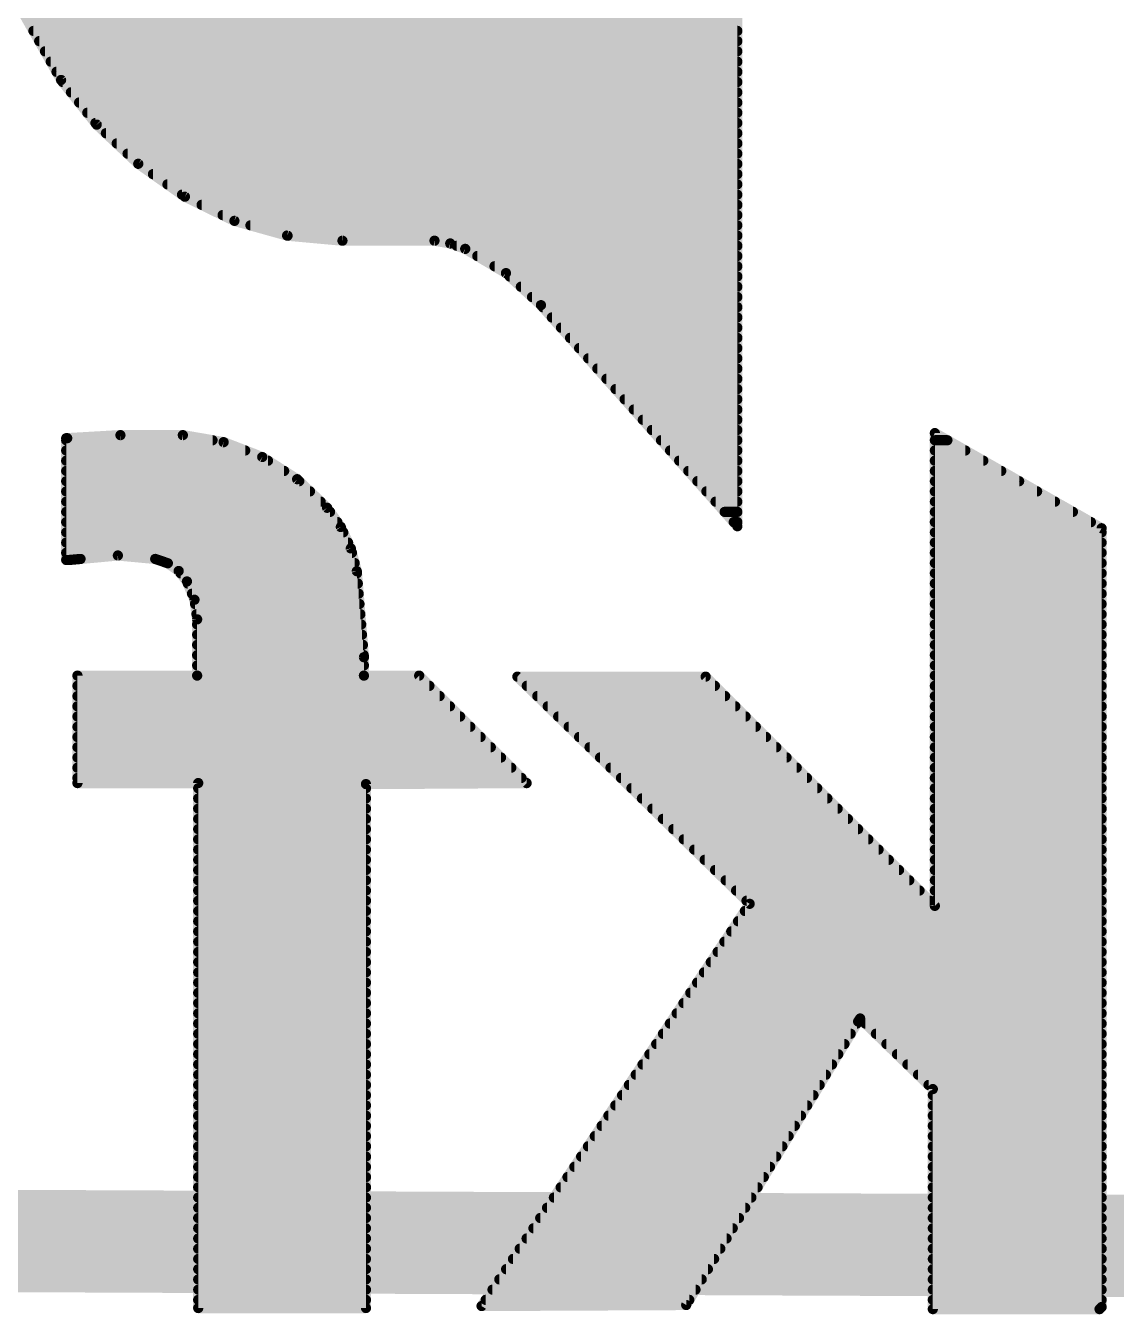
# Model space of a CAD drawing. Extents: x -28 to 79, y -23 to 28.
# Drawn here: x 13.12 to 15.827, y 10.582 to 13.78 of the extents above; entities that cross this region are included whole.
import ezdxf

# ---------------------------------------------------------------- set-up
doc = ezdxf.new("R2010")
doc.units = 0
doc.layers.add('1', color=12, linetype='CONTINUOUS')
doc.layers.add('22', color=53, linetype='CONTINUOUS')

msp = doc.modelspace()

# ---------------------------------------------------------------- linework, layer by layer
at = {"layer": '1', "const_width": 0.254}
msp.add_lwpolyline([(20.83, 10.73), (5.715, 10.795)], dxfattribs=at)
at = {"layer": '22', "const_width": 0.0254}
for points in [[(14.8869, 14.0538), (14.8869, 12.5374)], [(13.208, 13.6449), (13.1133, 13.813)], [(13.125, 13.7922), (14.8869, 13.7922)], [(13.1393, 13.7668), (14.8869, 13.7668)], [(13.1536, 13.7414), (14.8869, 13.7414)], [(13.168, 13.716), (14.8869, 13.716)], [(13.1823, 13.6906), (14.8869, 13.6906)], [(13.1966, 13.6652), (14.8869, 13.6652)], [(13.2964, 13.5342), (13.208, 13.6449)], [(13.2121, 13.6398), (14.8869, 13.6398)], [(13.2324, 13.6144), (14.8869, 13.6144)], [(13.2527, 13.589), (14.8869, 13.589)], [(13.273, 13.5636), (14.8869, 13.5636)], [(13.2933, 13.5382), (14.8869, 13.5382)], [(13.3996, 13.437), (13.2964, 13.5342)], [(13.3192, 13.5128), (14.8869, 13.5128)], [(13.3461, 13.4874), (14.8869, 13.4874)], [(13.3731, 13.462), (14.8869, 13.462)], [(13.5153, 13.3553), (13.3996, 13.437)], [(13.4002, 13.4366), (14.8869, 13.4366)], [(13.4361, 13.4112), (14.8869, 13.4112)], [(13.4721, 13.3858), (14.8869, 13.3858)], [(13.5081, 13.3604), (14.8869, 13.3604)], [(13.6383, 13.2953), (13.5153, 13.3553)], [(13.5569, 13.335), (14.8869, 13.335)], [(13.609, 13.3096), (14.8869, 13.3096)], [(13.7702, 13.2585), (13.6383, 13.2953)], [(13.6781, 13.2842), (14.8869, 13.2842)], [(13.7691, 13.2588), (14.8869, 13.2588)], [(13.9065, 13.2461), (13.7702, 13.2585)], [(14.1351, 13.2461), (13.9065, 13.2461)], [(14.1741, 13.2393), (14.1351, 13.2461)], [(14.2113, 13.2258), (14.1741, 13.2393)], [(14.1903, 13.2334), (14.8869, 13.2334)], [(14.3125, 13.1656), (14.2113, 13.2258)], [(14.2412, 13.208), (14.8869, 13.208)], [(14.284, 13.1826), (14.8869, 13.1826)], [(14.3993, 13.0861), (14.3125, 13.1656)], [(14.3217, 13.1572), (14.8869, 13.1572)], [(14.3494, 13.1318), (14.8869, 13.1318)], [(14.3771, 13.1064), (14.8869, 13.1064)], [(14.8869, 12.5374), (14.3993, 13.0861)], [(14.4038, 13.081), (14.8869, 13.081)], [(14.4264, 13.0556), (14.8869, 13.0556)], [(14.449, 13.0302), (14.8869, 13.0302)], [(14.4716, 13.0048), (14.8869, 13.0048)], [(14.4941, 12.9794), (14.8869, 12.9794)], [(14.5167, 12.954), (14.8869, 12.954)], [(14.5393, 12.9286), (14.8869, 12.9286)], [(14.5618, 12.9032), (14.8869, 12.9032)], [(14.5844, 12.8778), (14.8869, 12.8778)], [(14.607, 12.8524), (14.8869, 12.8524)], [(14.6296, 12.827), (14.8869, 12.827)], [(14.6521, 12.8016), (14.8869, 12.8016)], [(13.2232, 12.7559), (13.2207, 12.7559)], [(13.2207, 12.7559), (13.2207, 12.4536)], [(13.2207, 12.7508), (13.584, 12.7508)], [(13.3553, 12.7635), (13.2232, 12.7559)], [(13.5103, 12.7635), (13.3553, 12.7635)], [(13.6115, 12.7461), (13.5103, 12.7635)], [(14.6747, 12.7762), (14.8869, 12.7762)], [(14.6973, 12.7508), (14.8869, 12.7508)], [(15.7912, 12.5324), (15.3772, 12.7686)], [(15.3772, 12.7686), (15.3772, 11.5951)], [(15.3772, 12.7508), (15.4084, 12.7508)], [(13.2207, 12.7254), (13.6651, 12.7254)], [(13.7074, 12.7091), (13.6115, 12.7461)], [(14.7198, 12.7254), (14.8869, 12.7254)], [(15.3772, 12.7254), (15.4529, 12.7254)], [(13.2207, 12.7), (13.7218, 12.7)], [(13.7941, 12.6541), (13.7074, 12.7091)], [(14.7424, 12.7), (14.8869, 12.7)], [(15.3772, 12.7), (15.4974, 12.7)], [(13.2207, 12.6746), (13.7618, 12.6746)], [(13.8684, 12.5832), (13.7941, 12.6541)], [(14.765, 12.6746), (14.8869, 12.6746)], [(15.3772, 12.6746), (15.542, 12.6746)], [(13.2207, 12.6492), (13.7993, 12.6492)], [(13.2207, 12.6238), (13.8259, 12.6238)], [(14.7876, 12.6492), (14.8869, 12.6492)], [(14.8101, 12.6238), (14.8869, 12.6238)], [(15.3772, 12.6492), (15.5865, 12.6492)], [(15.3772, 12.6238), (15.631, 12.6238)], [(13.2207, 12.5984), (13.8525, 12.5984)], [(14.8327, 12.5984), (14.8869, 12.5984)], [(15.3772, 12.5984), (15.6755, 12.5984)], [(13.2207, 12.573), (13.8757, 12.573)], [(13.9024, 12.5355), (13.8684, 12.5832)], [(14.8553, 12.573), (14.8869, 12.573)], [(15.3772, 12.573), (15.72, 12.573)], [(13.2207, 12.5476), (13.8938, 12.5476)], [(13.9273, 12.4824), (13.9024, 12.5355)], [(14.8778, 12.5476), (14.8869, 12.5476)], [(15.3772, 12.5476), (15.7646, 12.5476)], [(15.7912, 10.5994), (15.7912, 12.5324)], [(13.2207, 12.5222), (13.9086, 12.5222)], [(13.2207, 12.4968), (13.9205, 12.4968)], [(15.3772, 12.5222), (15.7912, 12.5222)], [(15.3772, 12.4968), (15.7912, 12.4968)], [(13.2207, 12.4714), (13.9301, 12.4714)], [(13.2563, 12.4562), (13.349, 12.4648)], [(13.349, 12.4648), (13.4417, 12.4562)], [(13.9421, 12.4257), (13.9273, 12.4824)], [(15.3772, 12.4714), (15.7912, 12.4714)], [(13.2207, 12.4536), (13.2283, 12.4536)], [(13.2283, 12.4536), (13.2563, 12.4562)], [(13.4417, 12.4562), (13.473, 12.4455)], [(13.4715, 12.446), (13.9368, 12.446)], [(13.473, 12.4455), (13.5, 12.4263)], [(15.3772, 12.446), (15.7912, 12.446)], [(13.5, 12.4263), (13.5204, 12.4003)], [(13.5045, 12.4206), (13.9425, 12.4206)], [(13.5204, 12.4003), (13.5392, 12.3549)], [(13.9598, 12.2123), (13.9421, 12.4257)], [(15.3772, 12.4206), (15.7912, 12.4206)], [(13.5225, 12.3952), (13.9446, 12.3952)], [(13.533, 12.3698), (13.9467, 12.3698)], [(15.3772, 12.3952), (15.7912, 12.3952)], [(15.3772, 12.3698), (15.7912, 12.3698)], [(13.5392, 12.3549), (13.5458, 12.3063)], [(13.5406, 12.3444), (13.9488, 12.3444)], [(15.3772, 12.3444), (15.7912, 12.3444)], [(13.5441, 12.319), (13.951, 12.319)], [(13.5458, 12.3063), (13.5458, 12.1666)], [(15.3772, 12.319), (15.7912, 12.319)], [(13.5458, 12.2936), (13.9531, 12.2936)], [(13.5458, 12.2682), (13.9552, 12.2682)], [(15.3772, 12.2936), (15.7912, 12.2936)], [(15.3772, 12.2682), (15.7912, 12.2682)], [(13.5458, 12.2428), (13.9573, 12.2428)], [(15.3772, 12.2428), (15.7912, 12.2428)], [(13.5458, 12.2174), (13.9594, 12.2174)], [(13.9598, 12.1666), (13.9598, 12.2123)], [(15.3772, 12.2174), (15.7912, 12.2174)], [(13.5458, 12.192), (13.9598, 12.192)], [(15.3772, 12.192), (15.7912, 12.192)], [(13.5458, 12.1666), (13.2486, 12.1666)], [(13.2486, 12.1666), (13.2486, 11.8999)], [(13.2486, 12.1412), (14.1224, 12.1412)], [(13.5458, 12.1666), (13.9598, 12.1666)], [(14.097, 12.1666), (13.9598, 12.1666)], [(14.3637, 11.8999), (14.097, 12.1666)], [(14.8082, 12.1641), (14.3408, 12.1641)], [(14.3408, 12.1641), (14.9174, 11.6002)], [(14.3642, 12.1412), (14.8311, 12.1412)], [(15.3772, 11.5951), (14.8082, 12.1641)], [(15.3772, 12.1666), (15.7912, 12.1666)], [(15.3772, 12.1412), (15.7912, 12.1412)], [(13.2486, 12.1158), (14.1478, 12.1158)], [(14.3902, 12.1158), (14.8565, 12.1158)], [(15.3772, 12.1158), (15.7912, 12.1158)], [(13.2486, 12.0904), (14.1732, 12.0904)], [(14.4162, 12.0904), (14.8819, 12.0904)], [(15.3772, 12.0904), (15.7912, 12.0904)], [(13.2486, 12.065), (14.1986, 12.065)], [(14.4421, 12.065), (14.9073, 12.065)], [(15.3772, 12.065), (15.7912, 12.065)], [(13.2486, 12.0396), (14.224, 12.0396)], [(13.2486, 12.0142), (14.2494, 12.0142)], [(14.4681, 12.0396), (14.9327, 12.0396)], [(14.4941, 12.0142), (14.9581, 12.0142)], [(15.3772, 12.0396), (15.7912, 12.0396)], [(15.3772, 12.0142), (15.7912, 12.0142)], [(13.2486, 11.9888), (14.2748, 11.9888)], [(14.52, 11.9888), (14.9835, 11.9888)], [(15.3772, 11.9888), (15.7912, 11.9888)], [(13.2486, 11.9634), (14.3002, 11.9634)], [(14.546, 11.9634), (15.0089, 11.9634)], [(15.3772, 11.9634), (15.7912, 11.9634)], [(13.2486, 11.938), (14.3256, 11.938)], [(14.572, 11.938), (15.0343, 11.938)], [(15.3772, 11.938), (15.7912, 11.938)], [(13.2486, 11.9126), (14.351, 11.9126)], [(13.2486, 11.8999), (13.5484, 11.8999)], [(13.5484, 11.8999), (13.5484, 10.5969)], [(13.5484, 11.8872), (13.9649, 11.8872)], [(13.9649, 11.8974), (14.3637, 11.8999)], [(13.9649, 10.5969), (13.9649, 11.8974)], [(14.598, 11.9126), (15.0597, 11.9126)], [(14.6239, 11.8872), (15.0851, 11.8872)], [(15.3772, 11.9126), (15.7912, 11.9126)], [(15.3772, 11.8872), (15.7912, 11.8872)], [(13.5484, 11.8618), (13.9649, 11.8618)], [(14.6499, 11.8618), (15.1105, 11.8618)], [(15.3772, 11.8618), (15.7912, 11.8618)], [(13.5484, 11.8364), (13.9649, 11.8364)], [(14.6759, 11.8364), (15.1359, 11.8364)], [(15.3772, 11.8364), (15.7912, 11.8364)], [(13.5484, 11.811), (13.9649, 11.811)], [(14.7019, 11.811), (15.1613, 11.811)], [(15.3772, 11.811), (15.7912, 11.811)], [(13.5484, 11.7856), (13.9649, 11.7856)], [(13.5484, 11.7602), (13.9649, 11.7602)], [(14.7278, 11.7856), (15.1867, 11.7856)], [(14.7538, 11.7602), (15.2121, 11.7602)], [(15.3772, 11.7856), (15.7912, 11.7856)], [(15.3772, 11.7602), (15.7912, 11.7602)], [(13.5484, 11.7348), (13.9649, 11.7348)], [(14.7798, 11.7348), (15.2375, 11.7348)], [(15.3772, 11.7348), (15.7912, 11.7348)], [(13.5484, 11.7094), (13.9649, 11.7094)], [(14.8057, 11.7094), (15.2629, 11.7094)], [(15.3772, 11.7094), (15.7912, 11.7094)], [(13.5484, 11.684), (13.9649, 11.684)], [(14.8317, 11.684), (15.2883, 11.684)], [(15.3772, 11.684), (15.7912, 11.684)], [(13.5484, 11.6586), (13.9649, 11.6586)], [(13.5484, 11.6332), (13.9649, 11.6332)], [(14.8577, 11.6586), (15.3137, 11.6586)], [(14.8837, 11.6332), (15.3391, 11.6332)], [(15.3772, 11.6586), (15.7912, 11.6586)], [(15.3772, 11.6332), (15.7912, 11.6332)], [(13.5484, 11.6078), (13.9649, 11.6078)], [(14.9174, 11.6002), (14.2519, 10.602)], [(14.9096, 11.6078), (15.3645, 11.6078)], [(15.3772, 11.6078), (15.7912, 11.6078)], [(13.5484, 11.5824), (13.9649, 11.5824)], [(14.9055, 11.5824), (15.7912, 11.5824)], [(13.5484, 11.557), (13.9649, 11.557)], [(14.8886, 11.557), (15.7912, 11.557)], [(13.5484, 11.5316), (13.9649, 11.5316)], [(13.5484, 11.5062), (13.9649, 11.5062)], [(14.8547, 11.5062), (15.7912, 11.5062)], [(14.8717, 11.5316), (15.7912, 11.5316)], [(13.5484, 11.4808), (13.9649, 11.4808)], [(14.8378, 11.4808), (15.7912, 11.4808)], [(13.5484, 11.4554), (13.9649, 11.4554)], [(14.8209, 11.4554), (15.7912, 11.4554)], [(13.5484, 11.43), (13.9649, 11.43)], [(13.5484, 11.4046), (13.9649, 11.4046)], [(14.787, 11.4046), (15.7912, 11.4046)], [(14.8039, 11.43), (15.7912, 11.43)], [(13.5484, 11.3792), (13.9649, 11.3792)], [(14.7701, 11.3792), (15.7912, 11.3792)], [(13.5484, 11.3538), (13.9649, 11.3538)], [(14.7531, 11.3538), (15.7912, 11.3538)], [(13.5484, 11.3284), (13.9649, 11.3284)], [(14.7362, 11.3284), (15.7912, 11.3284)], [(14.7599, 10.6045), (15.1867, 11.3081)], [(15.1867, 11.3081), (15.1917, 11.3157)], [(15.1917, 11.3157), (15.3721, 11.1404)], [(13.5484, 11.303), (13.9649, 11.303)], [(13.5484, 11.2776), (13.9649, 11.2776)], [(14.7023, 11.2776), (15.1682, 11.2776)], [(14.7193, 11.303), (15.1836, 11.303)], [(15.2048, 11.303), (15.7912, 11.303)], [(15.2309, 11.2776), (15.7912, 11.2776)], [(13.5484, 11.2522), (13.9649, 11.2522)], [(14.6854, 11.2522), (15.1528, 11.2522)], [(15.257, 11.2522), (15.7912, 11.2522)], [(13.5484, 11.2268), (13.9649, 11.2268)], [(14.6685, 11.2268), (15.1374, 11.2268)], [(15.2832, 11.2268), (15.7912, 11.2268)], [(13.5484, 11.2014), (13.9649, 11.2014)], [(14.6515, 11.2014), (15.122, 11.2014)], [(15.3093, 11.2014), (15.7912, 11.2014)], [(13.5484, 11.176), (13.9649, 11.176)], [(13.5484, 11.1506), (13.9649, 11.1506)], [(14.6177, 11.1506), (15.0912, 11.1506)], [(14.6346, 11.176), (15.1066, 11.176)], [(15.3355, 11.176), (15.7912, 11.176)], [(15.3616, 11.1506), (15.7912, 11.1506)], [(13.5484, 11.1252), (13.9649, 11.1252)], [(14.6007, 11.1252), (15.0758, 11.1252)], [(15.3721, 11.1404), (15.3721, 10.5943)], [(15.3721, 11.1252), (15.7912, 11.1252)], [(13.5484, 11.0998), (13.9649, 11.0998)], [(14.5838, 11.0998), (15.0603, 11.0998)], [(15.3721, 11.0998), (15.7912, 11.0998)], [(13.5484, 11.0744), (13.9649, 11.0744)], [(14.5669, 11.0744), (15.0449, 11.0744)], [(15.3721, 11.0744), (15.7912, 11.0744)], [(13.5484, 11.049), (13.9649, 11.049)], [(13.5484, 11.0236), (13.9649, 11.0236)], [(14.533, 11.0236), (15.0141, 11.0236)], [(14.5499, 11.049), (15.0295, 11.049)], [(15.3721, 11.049), (15.7912, 11.049)], [(15.3721, 11.0236), (15.7912, 11.0236)], [(13.5484, 10.9982), (13.9649, 10.9982)], [(14.516, 10.9982), (14.9987, 10.9982)], [(15.3721, 10.9982), (15.7912, 10.9982)], [(13.5484, 10.9728), (13.9649, 10.9728)], [(14.4991, 10.9728), (14.9833, 10.9728)], [(15.3721, 10.9728), (15.7912, 10.9728)], [(13.5484, 10.9474), (13.9649, 10.9474)], [(14.4822, 10.9474), (14.9679, 10.9474)], [(15.3721, 10.9474), (15.7912, 10.9474)], [(13.5484, 10.922), (13.9649, 10.922)], [(13.5484, 10.8966), (13.9649, 10.8966)], [(14.4483, 10.8966), (14.9371, 10.8966)], [(14.4652, 10.922), (14.9525, 10.922)], [(15.3721, 10.922), (15.7912, 10.922)], [(15.3721, 10.8966), (15.7912, 10.8966)], [(13.5484, 10.8712), (13.9649, 10.8712)], [(14.4314, 10.8712), (14.9217, 10.8712)], [(15.3721, 10.8712), (15.7912, 10.8712)], [(13.5484, 10.8458), (13.9649, 10.8458)], [(14.4144, 10.8458), (14.9063, 10.8458)], [(15.3721, 10.8458), (15.7912, 10.8458)], [(13.5484, 10.8204), (13.9649, 10.8204)], [(14.3975, 10.8204), (14.8909, 10.8204)], [(15.3721, 10.8204), (15.7912, 10.8204)], [(13.5484, 10.795), (13.9649, 10.795)], [(13.5484, 10.7696), (13.9649, 10.7696)], [(14.3636, 10.7696), (14.86, 10.7696)], [(14.3806, 10.795), (14.8755, 10.795)], [(15.3721, 10.795), (15.7912, 10.795)], [(15.3721, 10.7696), (15.7912, 10.7696)], [(13.5484, 10.7442), (13.9649, 10.7442)], [(14.3467, 10.7442), (14.8446, 10.7442)], [(15.3721, 10.7442), (15.7912, 10.7442)], [(13.5484, 10.7188), (13.9649, 10.7188)], [(14.3298, 10.7188), (14.8292, 10.7188)], [(15.3721, 10.7188), (15.7912, 10.7188)], [(13.5484, 10.6934), (13.9649, 10.6934)], [(14.3128, 10.6934), (14.8138, 10.6934)], [(15.3721, 10.6934), (15.7912, 10.6934)], [(13.5484, 10.668), (13.9649, 10.668)], [(13.5484, 10.6426), (13.9649, 10.6426)], [(14.279, 10.6426), (14.783, 10.6426)], [(14.2959, 10.668), (14.7984, 10.668)], [(15.3721, 10.668), (15.7912, 10.668)], [(15.3721, 10.6426), (15.7912, 10.6426)], [(13.5484, 10.6172), (13.9649, 10.6172)], [(14.2519, 10.602), (14.7599, 10.6045)], [(14.262, 10.6172), (14.7676, 10.6172)], [(15.3721, 10.6172), (15.7912, 10.6172)], [(13.5484, 10.5969), (13.9649, 10.5969)], [(15.3721, 10.5943), (15.7861, 10.5943)], [(15.7861, 10.5943), (15.7912, 10.5994)]]:
    msp.add_lwpolyline(points, dxfattribs=at)
at = {"layer": '22', "const_width": 0.0127}
for points in [[(13.1393, 13.7731, 1), (13.1393, 13.7605)], [(13.1536, 13.7477, 1), (13.1536, 13.7351)], [(14.8869, 13.7605, 1), (14.8869, 13.7731)], [(14.8869, 13.7351, 1), (14.8869, 13.7477)], [(13.168, 13.7224, 1), (13.168, 13.7097)], [(14.8869, 13.7097, 1), (14.8869, 13.7224)], [(13.1823, 13.6969, 1), (13.1823, 13.6843)], [(14.8869, 13.6843, 1), (14.8869, 13.6969)], [(13.1966, 13.6715, 1), (13.1966, 13.6589)], [(13.213, 13.6489, 1), (13.203, 13.6409)], [(14.8869, 13.6589, 1), (14.8869, 13.6715)], [(13.2025, 13.6418, 1), (13.2135, 13.648)], [(13.2121, 13.6462, 1), (13.2121, 13.6335)], [(13.2324, 13.6207, 1), (13.2324, 13.6081)], [(14.8869, 13.6335, 1), (14.8869, 13.6462)], [(14.8869, 13.6081, 1), (14.8869, 13.6207)], [(13.2527, 13.5953, 1), (13.2527, 13.5827)], [(14.8869, 13.5827, 1), (14.8869, 13.5953)], [(13.273, 13.57, 1), (13.273, 13.5573)], [(14.8869, 13.5573, 1), (14.8869, 13.57)], [(13.2933, 13.5445, 1), (13.2933, 13.5319)], [(13.3008, 13.5388, 1), (13.2921, 13.5296)], [(13.2915, 13.5302, 1), (13.3014, 13.5382)], [(14.8869, 13.5319, 1), (14.8869, 13.5445)], [(13.3192, 13.5191, 1), (13.3192, 13.5065)], [(13.3461, 13.4938, 1), (13.3461, 13.4811)], [(14.8869, 13.5065, 1), (14.8869, 13.5191)], [(14.8869, 13.4811, 1), (14.8869, 13.4938)], [(13.3731, 13.4684, 1), (13.3731, 13.4557)], [(14.8869, 13.4557, 1), (14.8869, 13.4684)], [(13.4032, 13.4422, 1), (13.3959, 13.4318)], [(13.4002, 13.4429, 1), (13.4002, 13.4303)], [(13.3952, 13.4324, 1), (13.4039, 13.4417)], [(14.8869, 13.4303, 1), (14.8869, 13.4429)], [(13.4361, 13.4176, 1), (13.4361, 13.4049)], [(14.8869, 13.4049, 1), (14.8869, 13.4176)], [(13.4721, 13.3922, 1), (13.4721, 13.3795)], [(13.5081, 13.3667, 1), (13.5081, 13.3541)], [(13.5181, 13.361, 1), (13.5125, 13.3496)], [(14.8869, 13.3795, 1), (14.8869, 13.3922)], [(14.8869, 13.3541, 1), (14.8869, 13.3667)], [(13.5116, 13.3501, 1), (13.519, 13.3605)], [(13.5569, 13.3414, 1), (13.5569, 13.3287)], [(14.8869, 13.3287, 1), (14.8869, 13.3414)], [(13.609, 13.316, 1), (13.609, 13.3033)], [(13.64, 13.3014, 1), (13.6366, 13.2892)], [(13.6356, 13.2896, 1), (13.6411, 13.301)], [(14.8869, 13.3033, 1), (14.8869, 13.316)], [(13.6781, 13.2905, 1), (13.6781, 13.2779)], [(13.7691, 13.2652, 1), (13.7691, 13.2525)], [(14.8869, 13.2779, 1), (14.8869, 13.2905)], [(14.8869, 13.2525, 1), (14.8869, 13.2652)], [(13.7708, 13.2648, 1), (13.7696, 13.2522)], [(13.7685, 13.2524, 1), (13.7719, 13.2646)], [(13.9065, 13.2524, 1), (13.9065, 13.2398)], [(13.9059, 13.2398, 1), (13.9071, 13.2524)], [(14.1362, 13.2524, 1), (14.134, 13.2398)], [(14.1351, 13.2398, 1), (14.1351, 13.2524)], [(14.1762, 13.2452, 1), (14.1719, 13.2333)], [(14.173, 13.233, 1), (14.1752, 13.2455)], [(14.1903, 13.2398, 1), (14.1903, 13.2271)], [(14.8869, 13.2271, 1), (14.8869, 13.2398)], [(14.2145, 13.2313, 1), (14.2081, 13.2203)], [(14.2091, 13.2198, 1), (14.2135, 13.2318)], [(14.2412, 13.2143, 1), (14.2412, 13.2017)], [(14.8869, 13.2017, 1), (14.8869, 13.2143)], [(14.284, 13.189, 1), (14.284, 13.1763)], [(14.3168, 13.1703, 1), (14.3082, 13.1609)], [(14.3092, 13.1602, 1), (14.3157, 13.1711)], [(14.8869, 13.1763, 1), (14.8869, 13.189)], [(14.3217, 13.1636, 1), (14.3217, 13.1509)], [(14.3494, 13.1381, 1), (14.3494, 13.1255)], [(14.8869, 13.1509, 1), (14.8869, 13.1636)], [(14.8869, 13.1255, 1), (14.8869, 13.1381)], [(14.3771, 13.1128, 1), (14.3771, 13.1001)], [(14.8869, 13.1001, 1), (14.8869, 13.1128)], [(14.404, 13.0903, 1), (14.3946, 13.0819)], [(14.395, 13.0814, 1), (14.4036, 13.0908)], [(14.4038, 13.0874, 1), (14.4038, 13.0747)], [(14.8869, 13.0747, 1), (14.8869, 13.0874)], [(14.4264, 13.0619, 1), (14.4264, 13.0493)], [(14.8869, 13.0493, 1), (14.8869, 13.0619)], [(14.449, 13.0366, 1), (14.449, 13.0239)], [(14.4716, 13.0112, 1), (14.4716, 12.9985)], [(14.8869, 13.0239, 1), (14.8869, 13.0366)], [(14.8869, 12.9985, 1), (14.8869, 13.0112)], [(14.4941, 12.9857, 1), (14.4941, 12.9731)], [(14.8869, 12.9731, 1), (14.8869, 12.9857)], [(14.5167, 12.9604, 1), (14.5167, 12.9477)], [(14.8869, 12.9477, 1), (14.8869, 12.9604)], [(14.5393, 12.935, 1), (14.5393, 12.9223)], [(14.8869, 12.9223, 1), (14.8869, 12.935)], [(14.5618, 12.9095, 1), (14.5618, 12.8969)], [(14.5844, 12.8841, 1), (14.5844, 12.8715)], [(14.8869, 12.8969, 1), (14.8869, 12.9095)], [(14.8869, 12.8715, 1), (14.8869, 12.8841)], [(14.607, 12.8588, 1), (14.607, 12.8461)], [(14.8869, 12.8461, 1), (14.8869, 12.8588)], [(14.6296, 12.8333, 1), (14.6296, 12.8207)], [(14.8869, 12.8207, 1), (14.8869, 12.8333)], [(14.6521, 12.8079, 1), (14.6521, 12.7953)], [(14.8869, 12.7953, 1), (14.8869, 12.8079)], [(13.2271, 12.7559, 1), (13.2144, 12.7559)], [(13.2207, 12.7622, 1), (13.2207, 12.7496)], [(13.2207, 12.7571, 1), (13.2207, 12.7445)], [(13.2228, 12.7622, 1), (13.2236, 12.7496)], [(13.2232, 12.7496, 1), (13.2232, 12.7622)], [(13.3553, 12.7698, 1), (13.3553, 12.7572)], [(13.3557, 12.7572, 1), (13.3549, 12.7698)], [(13.5114, 12.7698, 1), (13.5092, 12.7572)], [(13.5103, 12.7572, 1), (13.5103, 12.7698)], [(13.584, 12.7445, 1), (13.584, 12.7571)], [(14.6747, 12.7826, 1), (14.6747, 12.7699)], [(14.6973, 12.7571, 1), (14.6973, 12.7445)], [(14.8869, 12.7699, 1), (14.8869, 12.7826)], [(14.8869, 12.7445, 1), (14.8869, 12.7571)], [(15.3803, 12.7741, 1), (15.3741, 12.7631)], [(15.3835, 12.7686, 1), (15.3709, 12.7686)], [(15.3772, 12.7571, 1), (15.3772, 12.7445)], [(15.4084, 12.7445, 1), (15.4084, 12.7571)], [(13.2207, 12.7317, 1), (13.2207, 12.7191)], [(13.6138, 12.752, 1), (13.6092, 12.7401)], [(13.6104, 12.7398, 1), (13.6126, 12.7523)], [(13.6651, 12.7191, 1), (13.6651, 12.7317)], [(14.7198, 12.7317, 1), (14.7198, 12.7191)], [(14.8869, 12.7191, 1), (14.8869, 12.7317)], [(15.3772, 12.7317, 1), (15.3772, 12.7191)], [(15.4529, 12.7191, 1), (15.4529, 12.7317)], [(13.2207, 12.7064, 1), (13.2207, 12.6937)], [(13.7108, 12.7145, 1), (13.704, 12.7038)], [(13.7051, 12.7032, 1), (13.7096, 12.7151)], [(13.7218, 12.6937, 1), (13.7218, 12.7064)], [(14.7424, 12.7064, 1), (14.7424, 12.6937)], [(14.8869, 12.6937, 1), (14.8869, 12.7064)], [(15.3772, 12.7064, 1), (15.3772, 12.6937)], [(15.4974, 12.6937, 1), (15.4974, 12.7064)], [(13.2207, 12.6809, 1), (13.2207, 12.6683)], [(13.7618, 12.6683, 1), (13.7618, 12.6809)], [(13.7985, 12.6587, 1), (13.7897, 12.6495)], [(13.7907, 12.6488, 1), (13.7975, 12.6595)], [(14.765, 12.6809, 1), (14.765, 12.6683)], [(14.8869, 12.6683, 1), (14.8869, 12.6809)], [(15.3772, 12.6809, 1), (15.3772, 12.6683)], [(15.542, 12.6683, 1), (15.542, 12.6809)], [(13.2207, 12.6302, 1), (13.2207, 12.6175)], [(13.2207, 12.6555, 1), (13.2207, 12.6429)], [(13.7993, 12.6429, 1), (13.7993, 12.6555)], [(13.8259, 12.6175, 1), (13.8259, 12.6302)], [(14.7876, 12.6555, 1), (14.7876, 12.6429)], [(14.8101, 12.6302, 1), (14.8101, 12.6175)], [(14.8869, 12.6429, 1), (14.8869, 12.6555)], [(14.8869, 12.6175, 1), (14.8869, 12.6302)], [(15.3772, 12.6555, 1), (15.3772, 12.6429)], [(15.3772, 12.6302, 1), (15.3772, 12.6175)], [(15.5865, 12.6429, 1), (15.5865, 12.6555)], [(15.631, 12.6175, 1), (15.631, 12.6302)], [(13.2207, 12.6047, 1), (13.2207, 12.5921)], [(13.8525, 12.5921, 1), (13.8525, 12.6047)], [(14.8327, 12.6047, 1), (14.8327, 12.5921)], [(14.8869, 12.5921, 1), (14.8869, 12.6047)], [(15.3772, 12.6047, 1), (15.3772, 12.5921)], [(15.6755, 12.5921, 1), (15.6755, 12.6047)], [(13.2207, 12.5793, 1), (13.2207, 12.5667)], [(13.8736, 12.5869, 1), (13.8632, 12.5795)], [(13.864, 12.5786, 1), (13.8728, 12.5878)], [(13.8757, 12.5667, 1), (13.8757, 12.5793)], [(14.8553, 12.5793, 1), (14.8553, 12.5667)], [(14.8869, 12.5667, 1), (14.8869, 12.5793)], [(15.3772, 12.5793, 1), (15.3772, 12.5667)], [(15.72, 12.5667, 1), (15.72, 12.5793)], [(13.2207, 12.554, 1), (13.2207, 12.5413)], [(13.8938, 12.5413, 1), (13.8938, 12.554)], [(13.9082, 12.5382, 1), (13.8967, 12.5328)], [(13.8972, 12.5318, 1), (13.9076, 12.5392)], [(14.8778, 12.554, 1), (14.8778, 12.5413)], [(14.8806, 12.5374, 1), (14.8933, 12.5374)], [(14.8822, 12.5332, 1), (14.8916, 12.5416)], [(14.8869, 12.5413, 1), (14.8869, 12.554)], [(15.3772, 12.554, 1), (15.3772, 12.5413)], [(15.7646, 12.5413, 1), (15.7646, 12.554)], [(15.7975, 12.5324, 1), (15.7849, 12.5324)], [(15.7881, 12.5269, 1), (15.7943, 12.5379)], [(13.2207, 12.5285, 1), (13.2207, 12.5159)], [(13.2207, 12.5031, 1), (13.2207, 12.4905)], [(13.9086, 12.5159, 1), (13.9086, 12.5285)], [(13.9205, 12.4905, 1), (13.9205, 12.5031)], [(15.3772, 12.5285, 1), (15.3772, 12.5159)], [(15.3772, 12.5031, 1), (15.3772, 12.4905)], [(15.7912, 12.5159, 1), (15.7912, 12.5285)], [(15.7912, 12.4905, 1), (15.7912, 12.5031)], [(13.2207, 12.4778, 1), (13.2207, 12.4651)], [(13.3496, 12.4711, 1), (13.3484, 12.4585)], [(13.3496, 12.4585, 1), (13.3484, 12.4711)], [(13.9334, 12.484, 1), (13.9211, 12.4808)], [(13.9215, 12.4797, 1), (13.933, 12.4851)], [(13.9301, 12.4651, 1), (13.9301, 12.4778)], [(15.3772, 12.4778, 1), (15.3772, 12.4651)], [(15.7912, 12.4651, 1), (15.7912, 12.4778)], [(13.2144, 12.4536, 1), (13.2271, 12.4536)], [(13.2207, 12.4599, 1), (13.2207, 12.4473)], [(13.2277, 12.4599, 1), (13.2289, 12.4473)], [(13.2283, 12.4473, 1), (13.2283, 12.4599)], [(13.2557, 12.4625, 1), (13.2569, 12.4499)], [(13.2569, 12.4499, 1), (13.2557, 12.4625)], [(13.4438, 12.4622, 1), (13.4396, 12.4502)], [(13.4411, 12.4499, 1), (13.4423, 12.4625)], [(13.4715, 12.4523, 1), (13.4715, 12.4397)], [(13.4767, 12.4507, 1), (13.4693, 12.4403)], [(13.471, 12.4395, 1), (13.4751, 12.4515)], [(13.9368, 12.4397, 1), (13.9368, 12.4523)], [(15.3772, 12.4523, 1), (15.3772, 12.4397)], [(15.7912, 12.4397, 1), (15.7912, 12.4523)], [(13.505, 12.4303, 1), (13.495, 12.4224)], [(13.4963, 12.4212, 1), (13.5037, 12.4315)], [(13.5045, 12.4269, 1), (13.5045, 12.4143)], [(13.5263, 12.4027, 1), (13.5145, 12.3979)], [(13.5154, 12.3964, 1), (13.5254, 12.4042)], [(13.9484, 12.4262, 1), (13.9358, 12.4252)], [(13.936, 12.4241, 1), (13.9482, 12.4273)], [(13.9425, 12.4143, 1), (13.9425, 12.4269)], [(15.3772, 12.4269, 1), (15.3772, 12.4143)], [(15.7912, 12.4143, 1), (15.7912, 12.4269)], [(13.5225, 12.4016, 1), (13.5225, 12.3889)], [(13.533, 12.3762, 1), (13.533, 12.3635)], [(13.9446, 12.3889, 1), (13.9446, 12.4016)], [(13.9467, 12.3635, 1), (13.9467, 12.3762)], [(15.3772, 12.4016, 1), (15.3772, 12.3889)], [(15.3772, 12.3762, 1), (15.3772, 12.3635)], [(15.7912, 12.3889, 1), (15.7912, 12.4016)], [(15.7912, 12.3635, 1), (15.7912, 12.3762)], [(13.5455, 12.3558, 1), (13.5329, 12.3541)], [(13.5333, 12.3525, 1), (13.545, 12.3574)], [(13.5406, 12.3507, 1), (13.5406, 12.3381)], [(13.9488, 12.3381, 1), (13.9488, 12.3507)], [(15.3772, 12.3507, 1), (15.3772, 12.3381)], [(15.7912, 12.3381, 1), (15.7912, 12.3507)], [(13.5441, 12.3254, 1), (13.5441, 12.3127)], [(13.5521, 12.3063, 1), (13.5395, 12.3063)], [(13.5395, 12.3054, 1), (13.5521, 12.3072)], [(13.951, 12.3127, 1), (13.951, 12.3254)], [(15.3772, 12.3254, 1), (15.3772, 12.3127)], [(15.7912, 12.3127, 1), (15.7912, 12.3254)], [(13.5458, 12.3, 1), (13.5458, 12.2873)], [(13.5458, 12.2745, 1), (13.5458, 12.2619)], [(13.9531, 12.2873, 1), (13.9531, 12.3)], [(13.9552, 12.2619, 1), (13.9552, 12.2745)], [(15.3772, 12.3, 1), (15.3772, 12.2873)], [(15.3772, 12.2745, 1), (15.3772, 12.2619)], [(15.7912, 12.2873, 1), (15.7912, 12.3)], [(15.7912, 12.2619, 1), (15.7912, 12.2745)], [(13.5458, 12.2492, 1), (13.5458, 12.2365)], [(13.9573, 12.2365, 1), (13.9573, 12.2492)], [(15.3772, 12.2492, 1), (15.3772, 12.2365)], [(15.7912, 12.2365, 1), (15.7912, 12.2492)], [(13.5458, 12.2238, 1), (13.5458, 12.2111)], [(13.9662, 12.2123, 1), (13.9535, 12.2123)], [(13.9535, 12.2118, 1), (13.9661, 12.2128)], [(13.9594, 12.2111, 1), (13.9594, 12.2238)], [(15.3772, 12.2238, 1), (15.3772, 12.2111)], [(15.7912, 12.2111, 1), (15.7912, 12.2238)], [(13.5458, 12.1983, 1), (13.5458, 12.1857)], [(13.9598, 12.1857, 1), (13.9598, 12.1983)], [(15.3772, 12.1983, 1), (15.3772, 12.1857)], [(15.7912, 12.1857, 1), (15.7912, 12.1983)], [(13.2486, 12.173, 1), (13.2486, 12.1603)], [(13.2486, 12.1476, 1), (13.2486, 12.1349)], [(13.255, 12.1666, 1), (13.2423, 12.1666)], [(13.5458, 12.173, 1), (13.5458, 12.1603)], [(13.5395, 12.1666, 1), (13.5521, 12.1666)], [(13.5458, 12.1603, 1), (13.5458, 12.173)], [(13.9598, 12.173, 1), (13.9598, 12.1603)], [(13.9535, 12.1666, 1), (13.9662, 12.1666)], [(13.9598, 12.1603, 1), (13.9598, 12.173)], [(14.1015, 12.1711, 1), (14.0925, 12.1621)], [(14.097, 12.1603, 1), (14.097, 12.173)], [(14.1224, 12.1349, 1), (14.1224, 12.1476)], [(14.3408, 12.1705, 1), (14.3408, 12.1578)], [(14.3452, 12.1686, 1), (14.3364, 12.1596)], [(14.3642, 12.1476, 1), (14.3642, 12.1349)], [(14.8127, 12.1686, 1), (14.8037, 12.1596)], [(14.8082, 12.1578, 1), (14.8082, 12.1705)], [(14.8311, 12.1349, 1), (14.8311, 12.1476)], [(15.3772, 12.173, 1), (15.3772, 12.1603)], [(15.3772, 12.1476, 1), (15.3772, 12.1349)], [(15.7912, 12.1603, 1), (15.7912, 12.173)], [(15.7912, 12.1349, 1), (15.7912, 12.1476)], [(13.2486, 12.1221, 1), (13.2486, 12.1095)], [(14.1478, 12.1095, 1), (14.1478, 12.1221)], [(14.3902, 12.1221, 1), (14.3902, 12.1095)], [(14.8565, 12.1095, 1), (14.8565, 12.1221)], [(15.3772, 12.1221, 1), (15.3772, 12.1095)], [(15.7912, 12.1095, 1), (15.7912, 12.1221)], [(13.2486, 12.0968, 1), (13.2486, 12.0841)], [(14.1732, 12.0841, 1), (14.1732, 12.0968)], [(14.4162, 12.0968, 1), (14.4162, 12.0841)], [(14.8819, 12.0841, 1), (14.8819, 12.0968)], [(15.3772, 12.0968, 1), (15.3772, 12.0841)], [(15.7912, 12.0841, 1), (15.7912, 12.0968)], [(13.2486, 12.0714, 1), (13.2486, 12.0587)], [(14.1986, 12.0587, 1), (14.1986, 12.0714)], [(14.4421, 12.0714, 1), (14.4421, 12.0587)], [(14.9073, 12.0587, 1), (14.9073, 12.0714)], [(15.3772, 12.0714, 1), (15.3772, 12.0587)], [(15.7912, 12.0587, 1), (15.7912, 12.0714)], [(13.2486, 12.0206, 1), (13.2486, 12.0079)], [(13.2486, 12.0459, 1), (13.2486, 12.0333)], [(14.224, 12.0333, 1), (14.224, 12.0459)], [(14.2494, 12.0079, 1), (14.2494, 12.0206)], [(14.4681, 12.0459, 1), (14.4681, 12.0333)], [(14.4941, 12.0206, 1), (14.4941, 12.0079)], [(14.9327, 12.0333, 1), (14.9327, 12.0459)], [(14.9581, 12.0079, 1), (14.9581, 12.0206)], [(15.3772, 12.0206, 1), (15.3772, 12.0079)], [(15.3772, 12.0459, 1), (15.3772, 12.0333)], [(15.7912, 12.0333, 1), (15.7912, 12.0459)], [(15.7912, 12.0079, 1), (15.7912, 12.0206)], [(13.2486, 11.9952, 1), (13.2486, 11.9825)], [(14.2748, 11.9825, 1), (14.2748, 11.9952)], [(14.52, 11.9952, 1), (14.52, 11.9825)], [(14.9835, 11.9825, 1), (14.9835, 11.9952)], [(15.3772, 11.9952, 1), (15.3772, 11.9825)], [(15.7912, 11.9825, 1), (15.7912, 11.9952)], [(13.2486, 11.9697, 1), (13.2486, 11.9571)], [(14.3002, 11.9571, 1), (14.3002, 11.9697)], [(14.546, 11.9697, 1), (14.546, 11.9571)], [(15.0089, 11.9571, 1), (15.0089, 11.9697)], [(15.3772, 11.9697, 1), (15.3772, 11.9571)], [(15.7912, 11.9571, 1), (15.7912, 11.9697)], [(13.2486, 11.9444, 1), (13.2486, 11.9317)], [(14.3256, 11.9317, 1), (14.3256, 11.9444)], [(14.572, 11.9444, 1), (14.572, 11.9317)], [(15.0343, 11.9317, 1), (15.0343, 11.9444)], [(15.3772, 11.9444, 1), (15.3772, 11.9317)], [(15.7912, 11.9317, 1), (15.7912, 11.9444)], [(13.2486, 11.919, 1), (13.2486, 11.9063)], [(13.2486, 11.9063, 1), (13.2486, 11.8936)], [(13.2423, 11.8999, 1), (13.255, 11.8999)], [(13.5548, 11.8999, 1), (13.5421, 11.8999)], [(13.5484, 11.8935, 1), (13.5484, 11.8809)], [(13.5484, 11.8936, 1), (13.5484, 11.9063)], [(13.9649, 11.9037, 1), (13.9649, 11.8911)], [(13.9712, 11.8974, 1), (13.9586, 11.8974)], [(13.9649, 11.8809, 1), (13.9649, 11.8935)], [(14.351, 11.9063, 1), (14.351, 11.919)], [(14.3592, 11.8954, 1), (14.3682, 11.9044)], [(14.3637, 11.8936, 1), (14.3637, 11.9062)], [(14.598, 11.919, 1), (14.598, 11.9063)], [(14.6239, 11.8935, 1), (14.6239, 11.8809)], [(15.0597, 11.9063, 1), (15.0597, 11.919)], [(15.0851, 11.8809, 1), (15.0851, 11.8935)], [(15.3772, 11.919, 1), (15.3772, 11.9063)], [(15.3772, 11.8935, 1), (15.3772, 11.8809)], [(15.7912, 11.9063, 1), (15.7912, 11.919)], [(15.7912, 11.8809, 1), (15.7912, 11.8935)], [(13.5484, 11.8681, 1), (13.5484, 11.8555)], [(13.9649, 11.8555, 1), (13.9649, 11.8681)], [(14.6499, 11.8681, 1), (14.6499, 11.8555)], [(15.1105, 11.8555, 1), (15.1105, 11.8681)], [(15.3772, 11.8681, 1), (15.3772, 11.8555)], [(15.7912, 11.8555, 1), (15.7912, 11.8681)], [(13.5484, 11.8428, 1), (13.5484, 11.8301)], [(13.9649, 11.8301, 1), (13.9649, 11.8428)], [(14.6759, 11.8428, 1), (14.6759, 11.8301)], [(15.1359, 11.8301, 1), (15.1359, 11.8428)], [(15.3772, 11.8428, 1), (15.3772, 11.8301)], [(15.7912, 11.8301, 1), (15.7912, 11.8428)], [(13.5484, 11.8173, 1), (13.5484, 11.8047)], [(13.9649, 11.8047, 1), (13.9649, 11.8173)], [(14.7019, 11.8173, 1), (14.7019, 11.8047)], [(15.1613, 11.8047, 1), (15.1613, 11.8173)], [(15.3772, 11.8173, 1), (15.3772, 11.8047)], [(15.7912, 11.8047, 1), (15.7912, 11.8173)], [(13.5484, 11.7666, 1), (13.5484, 11.7539)], [(13.5484, 11.7919, 1), (13.5484, 11.7793)], [(13.9649, 11.7793, 1), (13.9649, 11.7919)], [(13.9649, 11.7539, 1), (13.9649, 11.7666)], [(14.7278, 11.7919, 1), (14.7278, 11.7793)], [(14.7538, 11.7666, 1), (14.7538, 11.7539)], [(15.1867, 11.7793, 1), (15.1867, 11.7919)], [(15.2121, 11.7539, 1), (15.2121, 11.7666)], [(15.3772, 11.7919, 1), (15.3772, 11.7793)], [(15.3772, 11.7666, 1), (15.3772, 11.7539)], [(15.7912, 11.7793, 1), (15.7912, 11.7919)], [(15.7912, 11.7539, 1), (15.7912, 11.7666)], [(13.5484, 11.7411, 1), (13.5484, 11.7285)], [(13.9649, 11.7285, 1), (13.9649, 11.7411)], [(14.7798, 11.7411, 1), (14.7798, 11.7285)], [(15.2375, 11.7285, 1), (15.2375, 11.7411)], [(15.3772, 11.7411, 1), (15.3772, 11.7285)], [(15.7912, 11.7285, 1), (15.7912, 11.7411)], [(13.5484, 11.7157, 1), (13.5484, 11.7031)], [(13.9649, 11.7031, 1), (13.9649, 11.7157)], [(14.8057, 11.7157, 1), (14.8057, 11.7031)], [(15.2629, 11.7031, 1), (15.2629, 11.7157)], [(15.3772, 11.7157, 1), (15.3772, 11.7031)], [(15.7912, 11.7031, 1), (15.7912, 11.7157)], [(13.5484, 11.6904, 1), (13.5484, 11.6777)], [(13.9649, 11.6777, 1), (13.9649, 11.6904)], [(14.8317, 11.6904, 1), (14.8317, 11.6777)], [(15.2883, 11.6777, 1), (15.2883, 11.6904)], [(15.3772, 11.6904, 1), (15.3772, 11.6777)], [(15.7912, 11.6777, 1), (15.7912, 11.6904)], [(13.5484, 11.6649, 1), (13.5484, 11.6523)], [(13.5484, 11.6395, 1), (13.5484, 11.6269)], [(13.9649, 11.6523, 1), (13.9649, 11.6649)], [(13.9649, 11.6269, 1), (13.9649, 11.6395)], [(14.8577, 11.6649, 1), (14.8577, 11.6523)], [(14.8837, 11.6395, 1), (14.8837, 11.6269)], [(15.3137, 11.6523, 1), (15.3137, 11.6649)], [(15.3391, 11.6269, 1), (15.3391, 11.6395)], [(15.3772, 11.6395, 1), (15.3772, 11.6269)], [(15.3772, 11.6649, 1), (15.3772, 11.6523)], [(15.7912, 11.6523, 1), (15.7912, 11.6649)], [(15.7912, 11.6269, 1), (15.7912, 11.6395)], [(13.5484, 11.6142, 1), (13.5484, 11.6015)], [(13.9649, 11.6015, 1), (13.9649, 11.6142)], [(14.9096, 11.6142, 1), (14.9096, 11.6015)], [(14.9227, 11.5967, 1), (14.9121, 11.6037)], [(14.913, 11.5957, 1), (14.9218, 11.6047)], [(15.3645, 11.6015, 1), (15.3645, 11.6142)], [(15.3772, 11.6142, 1), (15.3772, 11.6015)], [(15.7912, 11.6015, 1), (15.7912, 11.6142)], [(13.5484, 11.5887, 1), (13.5484, 11.5761)], [(13.9649, 11.5761, 1), (13.9649, 11.5887)], [(14.9055, 11.5887, 1), (14.9055, 11.5761)], [(15.3709, 11.5951, 1), (15.3835, 11.5951)], [(15.3727, 11.5906, 1), (15.3817, 11.5996)], [(15.7912, 11.5761, 1), (15.7912, 11.5887)], [(13.5484, 11.5633, 1), (13.5484, 11.5507)], [(13.9649, 11.5507, 1), (13.9649, 11.5633)], [(14.8886, 11.5633, 1), (14.8886, 11.5507)], [(15.7912, 11.5507, 1), (15.7912, 11.5633)], [(13.5484, 11.538, 1), (13.5484, 11.5253)], [(13.5484, 11.5125, 1), (13.5484, 11.4999)], [(13.9649, 11.5253, 1), (13.9649, 11.538)], [(13.9649, 11.4999, 1), (13.9649, 11.5125)], [(14.8547, 11.5125, 1), (14.8547, 11.4999)], [(14.8717, 11.538, 1), (14.8717, 11.5253)], [(15.7912, 11.5253, 1), (15.7912, 11.538)], [(15.7912, 11.4999, 1), (15.7912, 11.5125)], [(13.5484, 11.4871, 1), (13.5484, 11.4745)], [(13.9649, 11.4745, 1), (13.9649, 11.4871)], [(14.8378, 11.4871, 1), (14.8378, 11.4745)], [(15.7912, 11.4745, 1), (15.7912, 11.4871)], [(13.5484, 11.4618, 1), (13.5484, 11.4491)], [(13.9649, 11.4491, 1), (13.9649, 11.4618)], [(14.8209, 11.4618, 1), (14.8209, 11.4491)], [(15.7912, 11.4491, 1), (15.7912, 11.4618)], [(13.5484, 11.4363, 1), (13.5484, 11.4237)], [(13.5484, 11.4109, 1), (13.5484, 11.3983)], [(13.9649, 11.4237, 1), (13.9649, 11.4363)], [(13.9649, 11.3983, 1), (13.9649, 11.4109)], [(14.787, 11.4109, 1), (14.787, 11.3983)], [(14.8039, 11.4363, 1), (14.8039, 11.4237)], [(15.7912, 11.4237, 1), (15.7912, 11.4363)], [(15.7912, 11.3983, 1), (15.7912, 11.4109)], [(13.5484, 11.3856, 1), (13.5484, 11.3729)], [(13.9649, 11.3729, 1), (13.9649, 11.3856)], [(14.7701, 11.3856, 1), (14.7701, 11.3729)], [(15.7912, 11.3729, 1), (15.7912, 11.3856)], [(13.5484, 11.3601, 1), (13.5484, 11.3475)], [(13.9649, 11.3475, 1), (13.9649, 11.3601)], [(14.7531, 11.3601, 1), (14.7531, 11.3475)], [(15.7912, 11.3475, 1), (15.7912, 11.3601)], [(13.5484, 11.3347, 1), (13.5484, 11.3221)], [(13.9649, 11.3221, 1), (13.9649, 11.3347)], [(14.7362, 11.3347, 1), (14.7362, 11.3221)], [(15.1921, 11.3048, 1), (15.1813, 11.3114)], [(15.1961, 11.3203, 1), (15.1873, 11.3111)], [(15.197, 11.3122, 1), (15.1864, 11.3192)], [(15.7912, 11.3221, 1), (15.7912, 11.3347)], [(13.5484, 11.3094, 1), (13.5484, 11.2967)], [(13.5484, 11.284, 1), (13.5484, 11.2713)], [(13.9649, 11.2967, 1), (13.9649, 11.3094)], [(13.9649, 11.2713, 1), (13.9649, 11.284)], [(14.7023, 11.284, 1), (14.7023, 11.2713)], [(14.7193, 11.3094, 1), (14.7193, 11.2967)], [(15.1682, 11.2713, 1), (15.1682, 11.284)], [(15.1814, 11.3116, 1), (15.192, 11.3046)], [(15.1836, 11.2967, 1), (15.1836, 11.3094)], [(15.2048, 11.3094, 1), (15.2048, 11.2967)], [(15.2309, 11.284, 1), (15.2309, 11.2713)], [(15.7912, 11.2967, 1), (15.7912, 11.3094)], [(15.7912, 11.2713, 1), (15.7912, 11.284)], [(13.5484, 11.2585, 1), (13.5484, 11.2459)], [(13.9649, 11.2459, 1), (13.9649, 11.2585)], [(14.6854, 11.2585, 1), (14.6854, 11.2459)], [(15.1528, 11.2459, 1), (15.1528, 11.2585)], [(15.257, 11.2585, 1), (15.257, 11.2459)], [(15.7912, 11.2459, 1), (15.7912, 11.2585)], [(13.5484, 11.2332, 1), (13.5484, 11.2205)], [(13.9649, 11.2205, 1), (13.9649, 11.2332)], [(14.6685, 11.2332, 1), (14.6685, 11.2205)], [(15.1374, 11.2205, 1), (15.1374, 11.2332)], [(15.2832, 11.2332, 1), (15.2832, 11.2205)], [(15.7912, 11.2205, 1), (15.7912, 11.2332)], [(13.5484, 11.2078, 1), (13.5484, 11.1951)], [(13.9649, 11.1951, 1), (13.9649, 11.2078)], [(14.6515, 11.2078, 1), (14.6515, 11.1951)], [(15.122, 11.1951, 1), (15.122, 11.2078)], [(15.3093, 11.2078, 1), (15.3093, 11.1951)], [(15.7912, 11.1951, 1), (15.7912, 11.2078)], [(13.5484, 11.157, 1), (13.5484, 11.1443)], [(13.5484, 11.1823, 1), (13.5484, 11.1697)], [(13.9649, 11.1697, 1), (13.9649, 11.1823)], [(13.9649, 11.1443, 1), (13.9649, 11.157)], [(14.6177, 11.157, 1), (14.6177, 11.1443)], [(14.6346, 11.1823, 1), (14.6346, 11.1697)], [(15.0912, 11.1443, 1), (15.0912, 11.157)], [(15.1066, 11.1697, 1), (15.1066, 11.1823)], [(15.3355, 11.1823, 1), (15.3355, 11.1697)], [(15.3616, 11.157, 1), (15.3616, 11.1443)], [(15.7912, 11.1697, 1), (15.7912, 11.1823)], [(15.7912, 11.1443, 1), (15.7912, 11.157)], [(13.5484, 11.1316, 1), (13.5484, 11.1189)], [(13.9649, 11.1189, 1), (13.9649, 11.1316)], [(14.6007, 11.1316, 1), (14.6007, 11.1189)], [(15.0758, 11.1189, 1), (15.0758, 11.1316)], [(15.3721, 11.1316, 1), (15.3721, 11.1189)], [(15.3785, 11.1404, 1), (15.3658, 11.1404)], [(15.3677, 11.1358, 1), (15.3765, 11.145)], [(15.7912, 11.1189, 1), (15.7912, 11.1316)], [(13.5484, 11.1061, 1), (13.5484, 11.0935)], [(13.9649, 11.0935, 1), (13.9649, 11.1061)], [(14.5838, 11.1061, 1), (14.5838, 11.0935)], [(15.0603, 11.0935, 1), (15.0603, 11.1061)], [(15.3721, 11.1061, 1), (15.3721, 11.0935)], [(15.7912, 11.0935, 1), (15.7912, 11.1061)], [(13.5484, 11.0808, 1), (13.5484, 11.0681)], [(13.9649, 11.0681, 1), (13.9649, 11.0808)], [(14.5669, 11.0808, 1), (14.5669, 11.0681)], [(15.0449, 11.0681, 1), (15.0449, 11.0808)], [(15.3721, 11.0808, 1), (15.3721, 11.0681)], [(15.7912, 11.0681, 1), (15.7912, 11.0808)], [(13.5484, 11.0554, 1), (13.5484, 11.0427)], [(13.5484, 11.0299, 1), (13.5484, 11.0173)], [(13.9649, 11.0427, 1), (13.9649, 11.0554)], [(13.9649, 11.0173, 1), (13.9649, 11.0299)], [(14.533, 11.0299, 1), (14.533, 11.0173)], [(14.5499, 11.0554, 1), (14.5499, 11.0427)], [(15.0141, 11.0173, 1), (15.0141, 11.0299)], [(15.0295, 11.0427, 1), (15.0295, 11.0554)], [(15.3721, 11.0554, 1), (15.3721, 11.0427)], [(15.3721, 11.0299, 1), (15.3721, 11.0173)], [(15.7912, 11.0427, 1), (15.7912, 11.0554)], [(15.7912, 11.0173, 1), (15.7912, 11.0299)], [(13.5484, 11.0046, 1), (13.5484, 10.9919)], [(13.9649, 10.9919, 1), (13.9649, 11.0046)], [(14.516, 11.0046, 1), (14.516, 10.9919)], [(14.9987, 10.9919, 1), (14.9987, 11.0046)], [(15.3721, 11.0046, 1), (15.3721, 10.9919)], [(15.7912, 10.9919, 1), (15.7912, 11.0046)], [(13.5484, 10.9792, 1), (13.5484, 10.9665)], [(13.9649, 10.9665, 1), (13.9649, 10.9792)], [(14.4991, 10.9792, 1), (14.4991, 10.9665)], [(14.9833, 10.9665, 1), (14.9833, 10.9792)], [(15.3721, 10.9792, 1), (15.3721, 10.9665)], [(15.7912, 10.9665, 1), (15.7912, 10.9792)], [(13.5484, 10.9537, 1), (13.5484, 10.9411)], [(13.9649, 10.9411, 1), (13.9649, 10.9537)], [(14.4822, 10.9537, 1), (14.4822, 10.9411)], [(14.9679, 10.9411, 1), (14.9679, 10.9537)], [(15.3721, 10.9537, 1), (15.3721, 10.9411)], [(15.7912, 10.9411, 1), (15.7912, 10.9537)], [(13.5484, 10.9284, 1), (13.5484, 10.9157)], [(13.5484, 10.903, 1), (13.5484, 10.8903)], [(13.9649, 10.9157, 1), (13.9649, 10.9284)], [(13.9649, 10.8903, 1), (13.9649, 10.903)], [(14.4483, 10.903, 1), (14.4483, 10.8903)], [(14.4652, 10.9284, 1), (14.4652, 10.9157)], [(14.9371, 10.8903, 1), (14.9371, 10.903)], [(14.9525, 10.9157, 1), (14.9525, 10.9284)], [(15.3721, 10.9284, 1), (15.3721, 10.9157)], [(15.3721, 10.903, 1), (15.3721, 10.8903)], [(15.7912, 10.9157, 1), (15.7912, 10.9284)], [(15.7912, 10.8903, 1), (15.7912, 10.903)], [(13.5484, 10.8775, 1), (13.5484, 10.8649)], [(13.9649, 10.8649, 1), (13.9649, 10.8775)], [(14.4314, 10.8775, 1), (14.4314, 10.8649)], [(14.9217, 10.8649, 1), (14.9217, 10.8775)], [(15.3721, 10.8775, 1), (15.3721, 10.8649)], [(15.7912, 10.8649, 1), (15.7912, 10.8775)], [(13.5484, 10.8521, 1), (13.5484, 10.8395)], [(13.9649, 10.8395, 1), (13.9649, 10.8521)], [(14.4144, 10.8521, 1), (14.4144, 10.8395)], [(14.9063, 10.8395, 1), (14.9063, 10.8521)], [(15.3721, 10.8521, 1), (15.3721, 10.8395)], [(15.7912, 10.8395, 1), (15.7912, 10.8521)], [(13.5484, 10.8268, 1), (13.5484, 10.8141)], [(13.9649, 10.8141, 1), (13.9649, 10.8268)], [(14.3975, 10.8268, 1), (14.3975, 10.8141)], [(14.8909, 10.8141, 1), (14.8909, 10.8268)], [(15.3721, 10.8268, 1), (15.3721, 10.8141)], [(15.7912, 10.8141, 1), (15.7912, 10.8268)], [(13.5484, 10.8013, 1), (13.5484, 10.7887)], [(13.5484, 10.7759, 1), (13.5484, 10.7633)], [(13.9649, 10.7887, 1), (13.9649, 10.8013)], [(13.9649, 10.7633, 1), (13.9649, 10.7759)], [(14.3636, 10.7759, 1), (14.3636, 10.7633)], [(14.3806, 10.8013, 1), (14.3806, 10.7887)], [(14.86, 10.7633, 1), (14.86, 10.7759)], [(14.8755, 10.7887, 1), (14.8755, 10.8013)], [(15.3721, 10.8013, 1), (15.3721, 10.7887)], [(15.3721, 10.7759, 1), (15.3721, 10.7633)], [(15.7912, 10.7887, 1), (15.7912, 10.8013)], [(15.7912, 10.7633, 1), (15.7912, 10.7759)], [(13.5484, 10.7506, 1), (13.5484, 10.7379)], [(13.9649, 10.7379, 1), (13.9649, 10.7506)], [(14.3467, 10.7506, 1), (14.3467, 10.7379)], [(14.8446, 10.7379, 1), (14.8446, 10.7506)], [(15.3721, 10.7506, 1), (15.3721, 10.7379)], [(15.7912, 10.7379, 1), (15.7912, 10.7506)], [(13.5484, 10.7251, 1), (13.5484, 10.7125)], [(13.9649, 10.7125, 1), (13.9649, 10.7251)], [(14.3298, 10.7251, 1), (14.3298, 10.7125)], [(14.8292, 10.7125, 1), (14.8292, 10.7251)], [(15.3721, 10.7251, 1), (15.3721, 10.7125)], [(15.7912, 10.7125, 1), (15.7912, 10.7251)], [(13.5484, 10.6997, 1), (13.5484, 10.6871)], [(13.9649, 10.6871, 1), (13.9649, 10.6997)], [(14.3128, 10.6997, 1), (14.3128, 10.6871)], [(14.8138, 10.6871, 1), (14.8138, 10.6997)], [(15.3721, 10.6997, 1), (15.3721, 10.6871)], [(15.7912, 10.6871, 1), (15.7912, 10.6997)], [(13.5484, 10.6744, 1), (13.5484, 10.6617)], [(13.5484, 10.6489, 1), (13.5484, 10.6363)], [(13.9649, 10.6617, 1), (13.9649, 10.6744)], [(13.9649, 10.6363, 1), (13.9649, 10.6489)], [(14.279, 10.6489, 1), (14.279, 10.6363)], [(14.2959, 10.6744, 1), (14.2959, 10.6617)], [(14.783, 10.6363, 1), (14.783, 10.6489)], [(14.7984, 10.6617, 1), (14.7984, 10.6744)], [(15.3721, 10.6744, 1), (15.3721, 10.6617)], [(15.3721, 10.6489, 1), (15.3721, 10.6363)], [(15.7912, 10.6617, 1), (15.7912, 10.6744)], [(15.7912, 10.6363, 1), (15.7912, 10.6489)], [(13.5484, 10.6235, 1), (13.5484, 10.6109)], [(13.9649, 10.6109, 1), (13.9649, 10.6235)], [(14.262, 10.6235, 1), (14.262, 10.6109)], [(14.7676, 10.6109, 1), (14.7676, 10.6235)], [(15.3721, 10.6235, 1), (15.3721, 10.6109)], [(15.7912, 10.6109, 1), (15.7912, 10.6235)], [(13.5421, 10.5969, 1), (13.5548, 10.5969)], [(13.5484, 10.6032, 1), (13.5484, 10.5906)], [(13.9586, 10.5969, 1), (13.9712, 10.5969)], [(13.9649, 10.5906, 1), (13.9649, 10.6032)], [(14.2466, 10.6055, 1), (14.2572, 10.5985)], [(14.2519, 10.6083, 1), (14.2519, 10.5957)], [(14.7545, 10.6078, 1), (14.7653, 10.6012)], [(14.7599, 10.5982, 1), (14.7599, 10.6108)], [(15.3721, 10.6006, 1), (15.3721, 10.588)], [(15.3658, 10.5943, 1), (15.3785, 10.5943)], [(15.7816, 10.5988, 1), (15.7906, 10.5898)], [(15.7849, 10.5994, 1), (15.7975, 10.5994)], [(15.7861, 10.588, 1), (15.7861, 10.6006)], [(15.7957, 10.5949, 1), (15.7867, 10.6039)]]:
    msp.add_lwpolyline(points, format="xyb", dxfattribs=at)

doc.saveas('drawing.dxf')
